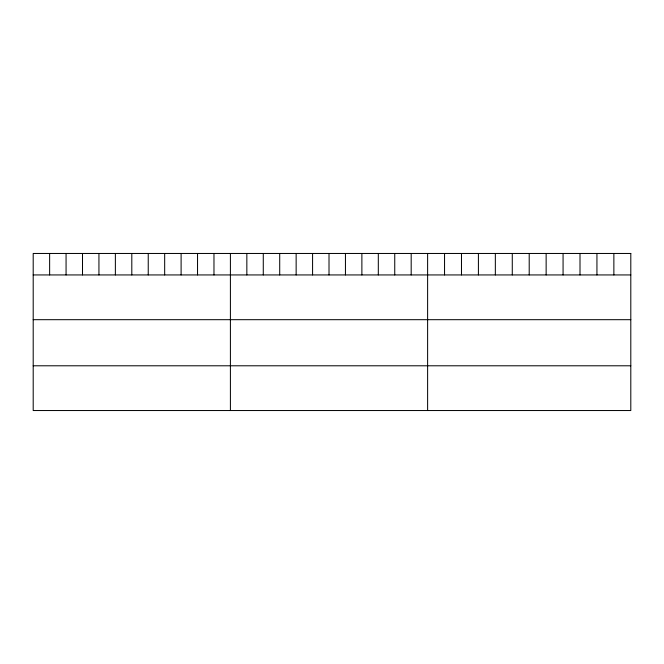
<?xml version="1.0" encoding="UTF-8"?>
<svg xmlns="http://www.w3.org/2000/svg" width="664" height="664" viewBox="0 0 664 664"><rect width="100%" height="100%" fill="white"/><g stroke="black" fill="none" stroke-linecap="round" stroke-linejoin="round"><path stroke-width="1" d="M33.2 274.938L630.8 274.938M33.2 319.683L630.8 319.683M33.2 365.789L630.8 365.789M613.868 253.465L613.868 274.938M596.936 253.465L596.936 274.938M580.004 253.465L580.004 274.938M563.072 253.465L563.072 274.938M546.14 253.465L546.14 274.938M529.208 253.465L529.208 274.938M512.276 253.465L512.276 274.938M495.344 253.465L495.344 274.938M478.412 253.465L478.412 274.938M461.48 253.465L461.48 274.938M444.548 253.465L444.548 274.938M427.616 253.465L427.616 410.535M411.182 253.465L411.182 274.938M394.748 253.465L394.748 274.938M378.314 253.465L378.314 274.938M361.88 253.465L361.88 274.938M345.446 253.465L345.446 274.938M329.012 253.465L329.012 274.938M312.578 253.465L312.578 274.938M296.144 253.465L296.144 274.938M279.71 253.465L279.71 274.938M263.276 253.465L263.276 274.938M246.842 253.465L246.842 274.938M230.408 253.465L230.408 410.535M213.974 253.465L213.974 274.938M197.54 253.465L197.54 274.938M181.106 253.465L181.106 274.938M164.672 253.465L164.672 274.938M148.238 253.465L148.238 274.938M131.804 253.465L131.804 274.938M115.37 253.465L115.37 274.938M98.936 253.465L98.936 274.938M82.502 253.465L82.502 274.938M66.068 253.465L66.068 274.938M49.634 253.465L49.634 274.938M630.8 253.465L33.2 253.465L33.2 410.535L630.8 410.535L630.8 253.465"/></g></svg>
